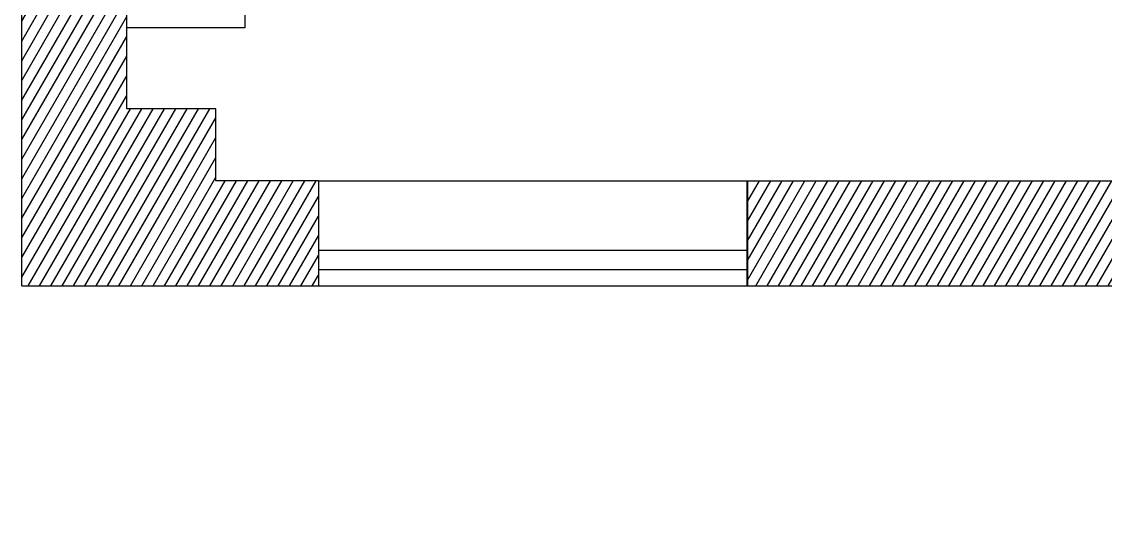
# Model space of a CAD drawing. Header units: millimetres. Extents: x 396 to 72702, y -25197 to 16014.
# Drawn here: x 21377 to 25504, y 260 to 2149 of the extents above; entities that cross this region are included whole.
import ezdxf

# ---------------------------------------------------------------- set-up
doc = ezdxf.new("R2010")
doc.units = ezdxf.units.MM
doc.header["$MEASUREMENT"] = 0

msp = doc.modelspace()

# ---------------------------------------------------------------- hatches: boundary and pattern name
at = {"true_color": 0x000000, "transparency": 33554653}
h = msp.add_hatch(dxfattribs=at)
h.set_pattern_fill('ANSI31', color=18, scale=300, angle=15)
h.paths.add_polyline_path([(22506.52, 1142.12), (22506.52, 1542.12), (22116.52, 1542.12), (22116.52, 1817.12), (21776.52, 1817.12), (21776.52, 2242.12), (21776.52, 4142.12), (21776.52, 4940.17), (21776.52, 5225.16), (21776.52, 13667.62), (22587.76, 13667.62), (22587.76, 14067.62), (21376.52, 14067.62), (21376.52, 1142.12)])
h = msp.add_hatch(dxfattribs=at)
h.set_pattern_fill('ANSI31', color=18, scale=300, angle=15)
h.paths.add_polyline_path([(31516.17, 1542.12), (31416.17, 1542.12), (24141.02, 1542.12), (24141.02, 1142.12), (32445.39, 1142.12), (33372.24, 260.23), (34950.01, 1844.68), (34927.85, 1866.84), (34927.85, 1866.84), (34857.84, 1936.85), (34818.05, 1976.64), (34283.22, 1444.13), (33530.04, 696.57), (33173.67, 1027.42), (33024.96, 867.24), (32585.87, 1305.89), (31516.17, 1305.89)])

# ---------------------------------------------------------------- linework, layer by layer
for p, q in [((21376.52, 1142.12), (21376.52, 14067.62)), ((21776.52, 2100.12), (21776.52, 2675.16)), ((21776.52, 2100.12), (21776.52, 2675.16)), ((22226.52, 2672.17), (22226.52, 2125.16)), ((22226.52, 2125.16), (21776.52, 2125.16)), ((24141.02, 1542.12), (31416.17, 1542.12)), ((21376.52, 1142.12), (22506.52, 1142.12)), ((24141.02, 1142.12), (32445.39, 1142.12))]:
    msp.add_line(p, q)
at = {"color": 7}
for p, q in [((21776.52, 1817.12), (21776.52, 2242.12)), ((22116.52, 1817.12), (21776.52, 1817.12)), ((22116.52, 1542.12), (22116.52, 1817.12)), ((22506.52, 1542.12), (22116.52, 1542.12)), ((22506.52, 1542.12), (22506.52, 1142.12)), ((24141.02, 1542.12), (24141.02, 1142.12))]:
    msp.add_line(p, q, dxfattribs=at)
at = {"color": 152, "true_color": 0x2776bb}
for p, q in [((22506.52, 1542.12), (24141.02, 1542.12)), ((24140.12, 1142.12), (24140.12, 1542.12)), ((22506.52, 1278.72), (24140.12, 1278.72)), ((22506.52, 1204.21), (24140.12, 1204.21)), ((22506.52, 1142.12), (24140.12, 1142.12))]:
    msp.add_line(p, q, dxfattribs=at)

doc.saveas('drawing.dxf')
